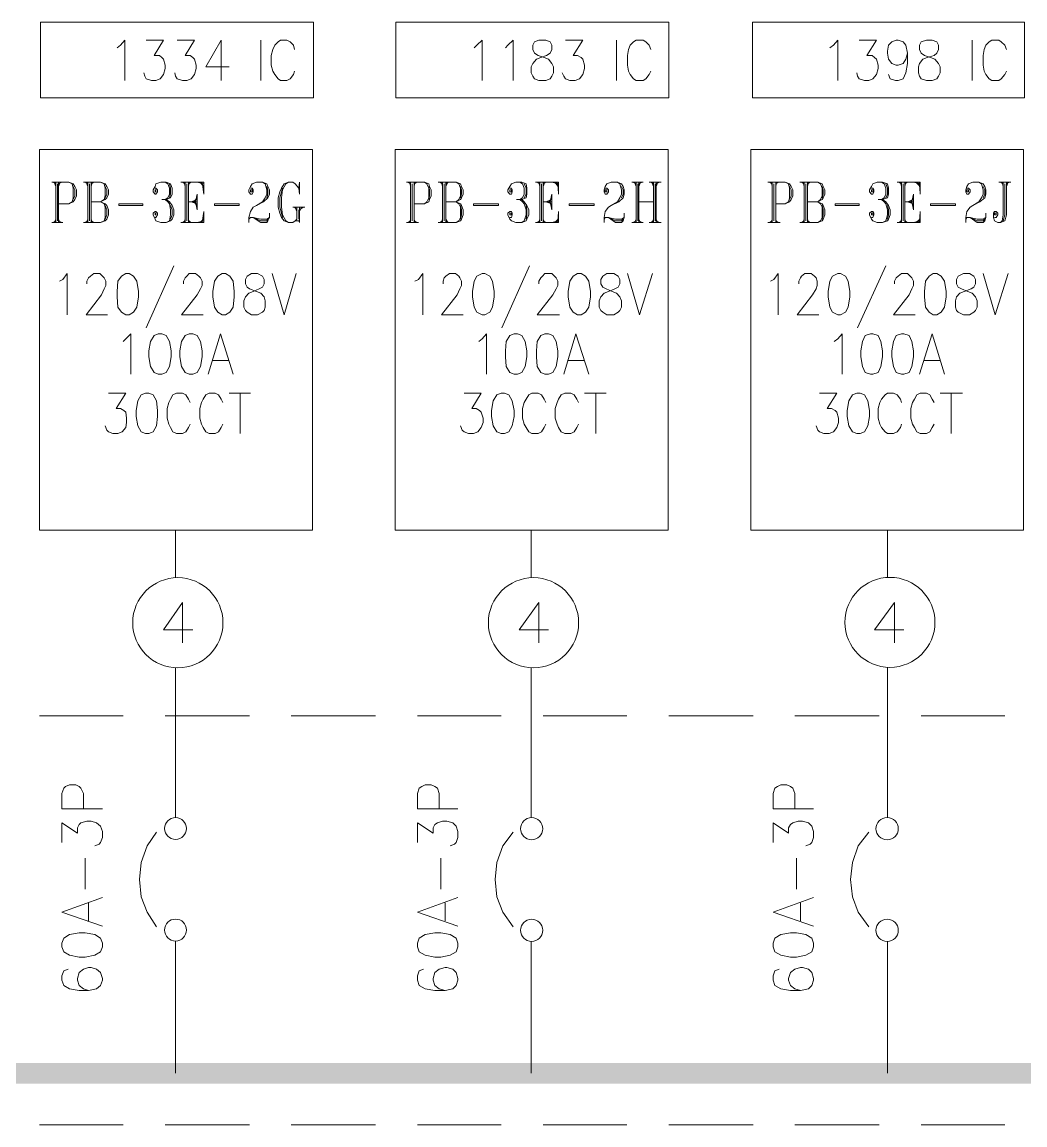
# Model space of a CAD drawing. Header units: inches. Extents: x 0.9 to 46, y 0.8 to 32.4.
# Drawn here: x 34.14 to 36.082, y 17.98 to 20.115 of the extents above; entities that cross this region are included whole.
import ezdxf

# ---------------------------------------------------------------- set-up
doc = ezdxf.new("R2010")
doc.units = ezdxf.units.IN
doc.header["$MEASUREMENT"] = 0
doc.layers.add('PDF_Geometry', color=7, linetype='Continuous')
doc.layers.add('PDF_Solid Fills', color=7, linetype='Continuous')

msp = doc.modelspace()

# ---------------------------------------------------------------- linework, layer by layer
at = {"layer": 'PDF_Geometry', "lineweight": 9}
for points in [[(34.1761, 20.1146), (34.7045, 20.1146), (34.7045, 19.968), (34.1761, 19.968)], [(34.8643, 20.1146), (35.3927, 20.1146), (35.3927, 19.968), (34.8643, 19.968)], [(35.5544, 20.1146), (36.0809, 20.1146), (36.0809, 19.968), (35.5544, 19.968)], [(35.1409, 20.0796), (35.1326, 20.0763), (35.1295, 20.0696), (35.1295, 20.0613), (35.1326, 20.0546), (35.1393, 20.0496), (35.1512, 20.0463), (35.1594, 20.043), (35.1661, 20.0346), (35.1693, 20.028), (35.1693, 20.0163), (35.1661, 20.0096), (35.1626, 20.0047), (35.1543, 20.0013), (35.1409, 20.0013), (35.1326, 20.0047), (35.1295, 20.0096), (35.1259, 20.0163), (35.1259, 20.028), (35.1295, 20.0346), (35.1362, 20.043), (35.1445, 20.0463), (35.1559, 20.0496), (35.1626, 20.0546), (35.1661, 20.0613), (35.1661, 20.0696), (35.1626, 20.0763), (35.1543, 20.0796)], [(35.891, 20.0796), (35.8812, 20.0763), (35.8776, 20.0696), (35.8776, 20.0613), (35.8812, 20.0546), (35.8875, 20.0496), (35.8993, 20.0463), (35.9076, 20.043), (35.9143, 20.0346), (35.9175, 20.028), (35.9175, 20.0163), (35.9143, 20.0096), (35.9111, 20.0047), (35.9025, 20.0013), (35.891, 20.0013), (35.8812, 20.0047), (35.8776, 20.0096), (35.8761, 20.0163), (35.8761, 20.028), (35.8776, 20.0346), (35.8843, 20.043), (35.8926, 20.0463), (35.906, 20.0496), (35.9111, 20.0546), (35.9143, 20.0613), (35.9143, 20.0696), (35.9111, 20.0763), (35.9025, 20.0796)], [(34.1745, 19.868), (34.1745, 19.1313), (34.7026, 19.1313), (34.7026, 19.868)], [(34.8627, 19.868), (34.8627, 19.1313), (35.3911, 19.1313), (35.3911, 19.868)], [(35.5509, 19.868), (35.5509, 19.1313), (36.0793, 19.1313), (36.0793, 19.868)], [(34.3979, 19.7863), (34.3995, 19.7863), (34.3995, 19.7897), (34.3979, 19.7897)], [(34.4792, 19.7513), (34.476, 19.7663), (34.4792, 19.7813)], [(34.5826, 19.7863), (34.5859, 19.7863), (34.5859, 19.7897), (34.5826, 19.7897)], [(35.0845, 19.7863), (35.0878, 19.7863), (35.0878, 19.7897), (35.0845, 19.7897)], [(35.1661, 19.7513), (35.1626, 19.7663), (35.1661, 19.7813)], [(35.2692, 19.7863), (35.2725, 19.7863), (35.2725, 19.7897), (35.2692, 19.7897)], [(35.7845, 19.7863), (35.7878, 19.7863), (35.7878, 19.7897), (35.7845, 19.7897)], [(35.8662, 19.7513), (35.8627, 19.7663), (35.8662, 19.7813)], [(35.9692, 19.7863), (35.9725, 19.7863), (35.9725, 19.7897), (35.9692, 19.7897)], [(34.3742, 19.7596), (34.3277, 19.7596), (34.3277, 19.763), (34.3742, 19.763)], [(34.5609, 19.7596), (34.5127, 19.7596), (34.5127, 19.763), (34.5609, 19.763)], [(35.0628, 19.7596), (35.0143, 19.7596), (35.0143, 19.763), (35.0628, 19.763)], [(35.2478, 19.7596), (35.1993, 19.7596), (35.1993, 19.763), (35.2478, 19.763)], [(35.7609, 19.7596), (35.7143, 19.7596), (35.7143, 19.763), (35.7609, 19.763)], [(35.9475, 19.7596), (35.8993, 19.7596), (35.8993, 19.763), (35.9475, 19.763)], [(34.3979, 19.7413), (34.3995, 19.7413), (34.3995, 19.7446), (34.3979, 19.7446)], [(35.0845, 19.7413), (35.0878, 19.7413), (35.0878, 19.7446), (35.0845, 19.7446)], [(35.7845, 19.7413), (35.7878, 19.7413), (35.7878, 19.7446), (35.7845, 19.7446)], [(36.0228, 19.7413), (36.0262, 19.7413), (36.0262, 19.7446), (36.0228, 19.7446)], [(34.3411, 19.628), (34.3328, 19.623), (34.3261, 19.613), (34.3245, 19.593), (34.3245, 19.583), (34.3261, 19.563), (34.3328, 19.553), (34.3411, 19.548), (34.3478, 19.548), (34.3561, 19.553), (34.3628, 19.563), (34.366, 19.583), (34.366, 19.593), (34.3628, 19.613), (34.3561, 19.623), (34.3478, 19.628)], [(34.5277, 19.628), (34.5194, 19.623), (34.5127, 19.613), (34.5095, 19.593), (34.5095, 19.583), (34.5127, 19.563), (34.5194, 19.553), (34.5277, 19.548), (34.5344, 19.548), (34.5427, 19.553), (34.5494, 19.563), (34.551, 19.583), (34.551, 19.593), (34.5494, 19.613), (34.5427, 19.623), (34.5344, 19.628)], [(34.5845, 19.628), (34.5759, 19.623), (34.5727, 19.6163), (34.5727, 19.608), (34.5759, 19.6013), (34.581, 19.598), (34.5944, 19.593), (34.6027, 19.5897), (34.6094, 19.583), (34.611, 19.5747), (34.611, 19.563), (34.6094, 19.5563), (34.6059, 19.553), (34.596, 19.548), (34.5845, 19.548), (34.5759, 19.553), (34.5727, 19.5563), (34.5695, 19.563), (34.5695, 19.5747), (34.5727, 19.583), (34.5794, 19.5897), (34.5877, 19.593), (34.5995, 19.598), (34.6059, 19.6013), (34.6094, 19.608), (34.6094, 19.6163), (34.6059, 19.623), (34.596, 19.628)], [(35.0312, 19.628), (35.021, 19.623), (35.0159, 19.613), (35.0127, 19.593), (35.0127, 19.583), (35.0159, 19.563), (35.021, 19.553), (35.0312, 19.548), (35.036, 19.548), (35.0462, 19.553), (35.051, 19.563), (35.0545, 19.583), (35.0545, 19.593), (35.051, 19.613), (35.0462, 19.623), (35.036, 19.628)], [(35.2159, 19.628), (35.2076, 19.623), (35.2009, 19.613), (35.1977, 19.593), (35.1977, 19.583), (35.2009, 19.563), (35.2076, 19.553), (35.2159, 19.548), (35.2226, 19.548), (35.2309, 19.553), (35.2376, 19.563), (35.2411, 19.583), (35.2411, 19.593), (35.2376, 19.613), (35.2309, 19.623), (35.2226, 19.628)], [(35.2727, 19.628), (35.2644, 19.623), (35.2609, 19.6163), (35.2609, 19.608), (35.2644, 19.6013), (35.2711, 19.598), (35.2826, 19.593), (35.2909, 19.5897), (35.2976, 19.583), (35.3011, 19.5747), (35.3011, 19.563), (35.2976, 19.5563), (35.2944, 19.553), (35.2861, 19.548), (35.2727, 19.548), (35.2644, 19.553), (35.2609, 19.5563), (35.2577, 19.563), (35.2577, 19.5747), (35.2609, 19.583), (35.2676, 19.5897), (35.2759, 19.593), (35.2877, 19.598), (35.2944, 19.6013), (35.2976, 19.608), (35.2976, 19.6163), (35.2944, 19.623), (35.2861, 19.628)], [(35.7194, 19.628), (35.7095, 19.623), (35.7044, 19.613), (35.7009, 19.593), (35.7009, 19.583), (35.7044, 19.563), (35.7095, 19.553), (35.7194, 19.548), (35.7245, 19.548), (35.7344, 19.553), (35.7395, 19.563), (35.7427, 19.583), (35.7427, 19.593), (35.7395, 19.613), (35.7344, 19.623), (35.7245, 19.628)], [(35.9044, 19.628), (35.8962, 19.623), (35.8894, 19.613), (35.8875, 19.593), (35.8875, 19.583), (35.8894, 19.563), (35.8962, 19.553), (35.9044, 19.548), (35.9111, 19.548), (35.9194, 19.553), (35.9261, 19.563), (35.9293, 19.583), (35.9293, 19.593), (35.9261, 19.613), (35.9194, 19.623), (35.9111, 19.628)], [(35.9628, 19.628), (35.9526, 19.623), (35.9494, 19.6163), (35.9494, 19.608), (35.9526, 19.6013), (35.9593, 19.598), (35.9711, 19.593), (35.9794, 19.5897), (35.9861, 19.583), (35.9893, 19.5747), (35.9893, 19.563), (35.9861, 19.5563), (35.9826, 19.553), (35.9743, 19.548), (35.9628, 19.548), (35.9526, 19.553), (35.9494, 19.5563), (35.9475, 19.563), (35.9475, 19.5747), (35.9494, 19.583), (35.9561, 19.5897), (35.9644, 19.593), (35.9778, 19.598), (35.9826, 19.6013), (35.9861, 19.608), (35.9861, 19.6163), (35.9826, 19.623), (35.9743, 19.628)], [(34.4042, 19.5113), (34.3959, 19.508), (34.3892, 19.4963), (34.3861, 19.478), (34.3861, 19.4663), (34.3892, 19.448), (34.3959, 19.4363), (34.4042, 19.433), (34.4109, 19.433), (34.4192, 19.4363), (34.4259, 19.448), (34.4294, 19.4663), (34.4294, 19.478), (34.4259, 19.4963), (34.4192, 19.508), (34.4109, 19.5113)], [(34.4642, 19.5113), (34.4559, 19.508), (34.4492, 19.4963), (34.446, 19.478), (34.446, 19.4663), (34.4492, 19.448), (34.4559, 19.4363), (34.4642, 19.433), (34.4709, 19.433), (34.4792, 19.4363), (34.4859, 19.448), (34.4894, 19.4663), (34.4894, 19.478), (34.4859, 19.4963), (34.4792, 19.508), (34.4709, 19.5113)], [(35.0928, 19.5113), (35.0845, 19.508), (35.0778, 19.4963), (35.0762, 19.478), (35.0762, 19.4663), (35.0778, 19.448), (35.0845, 19.4363), (35.0928, 19.433), (35.0995, 19.433), (35.1078, 19.4363), (35.1145, 19.448), (35.1177, 19.4663), (35.1177, 19.478), (35.1145, 19.4963), (35.1078, 19.508), (35.0995, 19.5113)], [(35.1527, 19.5113), (35.1445, 19.508), (35.1378, 19.4963), (35.1362, 19.478), (35.1362, 19.4663), (35.1378, 19.448), (35.1445, 19.4363), (35.1527, 19.433), (35.1594, 19.433), (35.1677, 19.4363), (35.1744, 19.448), (35.1776, 19.4663), (35.1776, 19.478), (35.1744, 19.4963), (35.1677, 19.508), (35.1594, 19.5113)], [(35.7826, 19.5113), (35.7727, 19.508), (35.7676, 19.4963), (35.7644, 19.478), (35.7644, 19.4663), (35.7676, 19.448), (35.7727, 19.4363), (35.7826, 19.433), (35.7877, 19.433), (35.7976, 19.4363), (35.8027, 19.448), (35.8059, 19.4663), (35.8059, 19.478), (35.8027, 19.4963), (35.7976, 19.508), (35.7877, 19.5113)], [(35.8426, 19.5113), (35.8327, 19.508), (35.8276, 19.4963), (35.8244, 19.478), (35.8244, 19.4663), (35.8276, 19.448), (35.8327, 19.4363), (35.8426, 19.433), (35.8477, 19.433), (35.8575, 19.4363), (35.8627, 19.448), (35.8662, 19.4663), (35.8662, 19.478), (35.8627, 19.4963), (35.8575, 19.508), (35.8477, 19.5113)], [(34.3794, 19.3963), (34.3711, 19.393), (34.3644, 19.3813), (34.3612, 19.363), (34.3612, 19.3513), (34.3644, 19.333), (34.3711, 19.3213), (34.3794, 19.318), (34.3861, 19.318), (34.3943, 19.3213), (34.401, 19.333), (34.4026, 19.3513), (34.4026, 19.363), (34.401, 19.3813), (34.3943, 19.393), (34.3861, 19.3963)], [(35.0676, 19.3963), (35.0593, 19.393), (35.0526, 19.3813), (35.0494, 19.363), (35.0494, 19.3513), (35.0526, 19.333), (35.0593, 19.3213), (35.0676, 19.318), (35.0743, 19.318), (35.0826, 19.3213), (35.0893, 19.333), (35.0928, 19.3513), (35.0928, 19.363), (35.0893, 19.3813), (35.0826, 19.393), (35.0743, 19.3963)], [(35.7561, 19.3963), (35.7478, 19.393), (35.7411, 19.3813), (35.7376, 19.363), (35.7376, 19.3513), (35.7411, 19.333), (35.7478, 19.3213), (35.7561, 19.318), (35.7628, 19.318), (35.7711, 19.3213), (35.7778, 19.333), (35.781, 19.3513), (35.781, 19.363), (35.7778, 19.3813), (35.7711, 19.393), (35.7628, 19.3963)], [(34.2176, 18.3247), (34.2211, 18.3147), (34.2326, 18.308), (34.2511, 18.3047), (34.2626, 18.3047), (34.2811, 18.308), (34.2926, 18.3147), (34.2961, 18.3247), (34.2961, 18.3313), (34.2926, 18.3413), (34.2811, 18.348), (34.2626, 18.3513), (34.2511, 18.3513), (34.2326, 18.348), (34.2211, 18.3413), (34.2176, 18.3313)], [(34.9061, 18.3247), (34.9093, 18.3147), (34.9211, 18.308), (34.9393, 18.3047), (34.9511, 18.3047), (34.9693, 18.308), (34.9811, 18.3147), (34.9843, 18.3247), (34.9843, 18.3313), (34.9811, 18.3413), (34.9693, 18.348), (34.9511, 18.3513), (34.9393, 18.3513), (34.9211, 18.348), (34.9093, 18.3413), (34.9061, 18.3313)], [(35.5943, 18.3247), (35.5978, 18.3147), (35.6093, 18.308), (35.6278, 18.3047), (35.6393, 18.3047), (35.6578, 18.308), (35.6693, 18.3147), (35.6728, 18.3247), (35.6728, 18.3313), (35.6693, 18.3413), (35.6578, 18.348), (35.6393, 18.3513), (35.6278, 18.3513), (35.6093, 18.348), (35.5978, 18.3413), (35.5943, 18.3313)]]:
    msp.add_lwpolyline(points, close=True, dxfattribs=at)
for points in [[(34.3245, 20.0646), (34.3312, 20.0696), (34.3395, 20.0796), (34.3395, 20.0013)], [(34.3809, 20.0796), (34.4144, 20.0796), (34.3959, 20.0496), (34.4062, 20.0496), (34.4109, 20.0463), (34.4144, 20.043), (34.4176, 20.0313), (34.4176, 20.0246), (34.4144, 20.013), (34.4078, 20.0047), (34.3995, 20.0013), (34.3912, 20.0013), (34.3809, 20.0047), (34.3778, 20.0096), (34.3762, 20.0163)], [(34.4409, 20.0796), (34.4744, 20.0796), (34.4559, 20.0496), (34.4661, 20.0496), (34.4709, 20.0463), (34.4744, 20.043), (34.4776, 20.0313), (34.4776, 20.0246), (34.4744, 20.013), (34.4677, 20.0047), (34.4594, 20.0013), (34.4511, 20.0013), (34.4409, 20.0047), (34.4377, 20.0096), (34.4361, 20.0163)], [(34.5261, 20.0013), (34.5261, 20.0796), (34.4961, 20.028), (34.5411, 20.028)], [(34.6027, 20.0796), (34.6027, 20.0013)], [(34.6678, 20.0613), (34.6662, 20.0696), (34.6595, 20.0763), (34.6528, 20.0796), (34.641, 20.0796), (34.6362, 20.0763), (34.6295, 20.0696), (34.626, 20.0613), (34.6228, 20.0496), (34.6228, 20.0313), (34.626, 20.0196), (34.6295, 20.013), (34.6362, 20.0047), (34.641, 20.0013), (34.6528, 20.0013), (34.6595, 20.0047), (34.6662, 20.013), (34.6678, 20.0196)], [(35.0159, 20.0646), (35.021, 20.0696), (35.0312, 20.0796), (35.0312, 20.0013)], [(35.0762, 20.0646), (35.081, 20.0696), (35.0912, 20.0796), (35.0912, 20.0013)], [(35.1926, 20.0796), (35.2261, 20.0796), (35.2076, 20.0496), (35.2159, 20.0496), (35.2226, 20.0463), (35.2261, 20.043), (35.2293, 20.0313), (35.2293, 20.0246), (35.2261, 20.013), (35.2194, 20.0047), (35.2111, 20.0013), (35.2009, 20.0013), (35.1926, 20.0047), (35.1894, 20.0096), (35.1859, 20.0163)], [(35.2909, 20.0796), (35.2909, 20.0013)], [(35.3576, 20.0613), (35.3544, 20.0696), (35.3477, 20.0763), (35.3426, 20.0796), (35.3295, 20.0796), (35.3244, 20.0763), (35.3177, 20.0696), (35.3145, 20.0613), (35.3126, 20.0496), (35.3126, 20.0313), (35.3145, 20.0196), (35.3177, 20.013), (35.3244, 20.0047), (35.3295, 20.0013), (35.3426, 20.0013), (35.3477, 20.0047), (35.3544, 20.013), (35.3576, 20.0196)], [(35.7044, 20.0646), (35.7111, 20.0696), (35.7194, 20.0796), (35.7194, 20.0013)], [(35.7609, 20.0796), (35.7944, 20.0796), (35.7759, 20.0496), (35.7861, 20.0496), (35.7909, 20.0463), (35.7944, 20.043), (35.7976, 20.0313), (35.7976, 20.0246), (35.7944, 20.013), (35.7877, 20.0047), (35.7794, 20.0013), (35.7711, 20.0013), (35.7609, 20.0047), (35.7577, 20.0096), (35.7561, 20.0163)], [(35.8544, 20.0546), (35.8512, 20.043), (35.8461, 20.0346), (35.8362, 20.0313), (35.8327, 20.0313), (35.8244, 20.0346), (35.8177, 20.043), (35.8161, 20.0546), (35.8161, 20.058), (35.8177, 20.0696), (35.8244, 20.0763), (35.8327, 20.0796), (35.8362, 20.0796), (35.8461, 20.0763), (35.8512, 20.0696), (35.8544, 20.0546), (35.8544, 20.0346), (35.8512, 20.0163), (35.8461, 20.0047), (35.8362, 20.0013), (35.8311, 20.0013), (35.8209, 20.0047), (35.8177, 20.013)], [(35.9794, 20.0796), (35.9794, 20.0013)], [(36.0461, 20.0613), (36.0426, 20.0696), (36.0359, 20.0763), (36.0311, 20.0796), (36.0177, 20.0796), (36.0126, 20.0763), (36.0059, 20.0696), (36.0027, 20.0613), (36.0011, 20.0496), (36.0011, 20.0313), (36.0027, 20.0196), (36.0059, 20.013), (36.0126, 20.0047), (36.0177, 20.0013), (36.0311, 20.0013), (36.0359, 20.0047), (36.0426, 20.013), (36.0461, 20.0196)], [(34.1978, 19.8046), (34.231, 19.8046), (34.2393, 19.8013), (34.2428, 19.7963), (34.246, 19.7896), (34.246, 19.778), (34.2428, 19.7713), (34.2393, 19.7663), (34.231, 19.763), (34.2109, 19.763)], [(34.201, 19.8046), (34.2061, 19.8013)], [(34.2026, 19.8046), (34.2061, 19.7963)], [(34.2061, 19.8046), (34.2061, 19.7263)], [(34.2093, 19.8013), (34.2093, 19.7296)], [(34.2109, 19.8046), (34.2109, 19.7263)], [(34.2144, 19.8046), (34.2109, 19.7963)], [(34.2176, 19.8046), (34.2109, 19.8013)], [(34.231, 19.8046), (34.2377, 19.8013), (34.2393, 19.793), (34.2393, 19.7746), (34.2377, 19.7663), (34.231, 19.763)], [(34.2393, 19.7963), (34.2428, 19.7896), (34.2428, 19.778), (34.2393, 19.7713)], [(34.2594, 19.8046), (34.2926, 19.8046), (34.3012, 19.8013), (34.3044, 19.7963), (34.3076, 19.7896), (34.3076, 19.7813), (34.3044, 19.7746), (34.3012, 19.7713), (34.2926, 19.7663), (34.3012, 19.763), (34.3044, 19.7596), (34.3076, 19.7513), (34.3076, 19.7413), (34.3044, 19.733), (34.3012, 19.7296), (34.2926, 19.7263), (34.2594, 19.7263)], [(34.2626, 19.8046), (34.2677, 19.8013)], [(34.2645, 19.8046), (34.2677, 19.7963)], [(34.2677, 19.8046), (34.2677, 19.7263)], [(34.2712, 19.8013), (34.2712, 19.7296)], [(34.2744, 19.8046), (34.2744, 19.7263)], [(34.2926, 19.8046), (34.2993, 19.8013), (34.3012, 19.793), (34.3012, 19.778), (34.2993, 19.7713), (34.2926, 19.7663), (34.2744, 19.7663)], [(34.276, 19.8046), (34.2744, 19.7963)], [(34.2795, 19.8046), (34.2744, 19.8013)], [(34.3012, 19.7963), (34.3044, 19.7896), (34.3044, 19.7813), (34.3012, 19.7746)], [(34.3979, 19.793), (34.3995, 19.793), (34.4026, 19.7896), (34.4026, 19.7863), (34.3995, 19.7813), (34.3979, 19.7813), (34.3943, 19.7863), (34.3943, 19.7896), (34.3979, 19.7963), (34.3995, 19.8013), (34.4093, 19.8046), (34.4192, 19.8046), (34.4278, 19.8013), (34.431, 19.793), (34.431, 19.7813), (34.4278, 19.7746), (34.4192, 19.7713)], [(34.4176, 19.8046), (34.4227, 19.8013), (34.4259, 19.793), (34.4259, 19.7813), (34.4227, 19.7746), (34.4176, 19.7713), (34.4227, 19.7663), (34.4259, 19.763), (34.4278, 19.7513), (34.4278, 19.7413), (34.4259, 19.7296), (34.4192, 19.7263)], [(34.4259, 19.8013), (34.4278, 19.793), (34.4278, 19.7813), (34.4259, 19.7746)], [(34.4476, 19.8046), (34.4926, 19.8046), (34.4926, 19.7813), (34.4894, 19.8046)], [(34.4511, 19.8046), (34.4559, 19.8013)], [(34.4543, 19.8046), (34.4559, 19.7963)], [(34.4559, 19.8046), (34.4559, 19.7263)], [(34.4594, 19.8013), (34.4594, 19.7296)], [(34.4626, 19.8046), (34.4626, 19.7263)], [(34.4642, 19.8046), (34.4626, 19.7963)], [(34.4677, 19.8046), (34.4626, 19.8013)], [(34.4792, 19.8046), (34.4926, 19.8013)], [(34.4843, 19.8046), (34.4926, 19.7963)], [(34.4878, 19.8046), (34.4926, 19.793)], [(34.5826, 19.793), (34.5861, 19.793), (34.5877, 19.7896), (34.5877, 19.7863), (34.5861, 19.7813), (34.5826, 19.7813), (34.5794, 19.7863), (34.5794, 19.7896), (34.5826, 19.7963), (34.5861, 19.8013), (34.5944, 19.8046), (34.6059, 19.8046), (34.6145, 19.8013), (34.6161, 19.7963), (34.6193, 19.7896), (34.6193, 19.7813), (34.6161, 19.7746), (34.6078, 19.7663), (34.5944, 19.7596), (34.5877, 19.7563), (34.5826, 19.748), (34.5794, 19.7363), (34.5794, 19.7263)], [(34.6059, 19.8046), (34.611, 19.8013), (34.6145, 19.7896), (34.6145, 19.7813), (34.611, 19.7746), (34.6059, 19.7663), (34.5944, 19.7596)], [(34.6145, 19.7963), (34.6161, 19.7896), (34.6161, 19.7813), (34.6145, 19.7746)], [(34.6761, 19.793), (34.6777, 19.8046), (34.6777, 19.7813), (34.6761, 19.793), (34.6694, 19.8013), (34.6643, 19.8046), (34.656, 19.8046), (34.6477, 19.8013), (34.6426, 19.793), (34.6394, 19.7863), (34.6362, 19.7746), (34.6362, 19.7563), (34.6394, 19.7446), (34.6426, 19.7363), (34.6477, 19.7296), (34.656, 19.7263), (34.6643, 19.7263), (34.6694, 19.7296), (34.6761, 19.7296), (34.6777, 19.7263), (34.6777, 19.7563)], [(34.6445, 19.793), (34.6426, 19.7863), (34.6394, 19.7746), (34.6394, 19.7563), (34.6426, 19.7446), (34.6445, 19.7363)], [(34.656, 19.8046), (34.6509, 19.8013), (34.6445, 19.7896), (34.6426, 19.7746), (34.6426, 19.7563), (34.6445, 19.7413), (34.6509, 19.7296), (34.656, 19.7263)], [(34.8844, 19.8046), (34.9195, 19.8046), (34.9278, 19.8013), (34.9294, 19.7963), (34.9326, 19.7896), (34.9326, 19.778), (34.9294, 19.7713), (34.9278, 19.7663), (34.9195, 19.763), (34.8994, 19.763)], [(34.8876, 19.8046), (34.8927, 19.8013)], [(34.8911, 19.8046), (34.8927, 19.7963)], [(34.8927, 19.8046), (34.8927, 19.7263)], [(34.8959, 19.8013), (34.8959, 19.7296)], [(34.8994, 19.8046), (34.8994, 19.7263)], [(34.901, 19.8046), (34.8994, 19.7963)], [(34.9045, 19.8046), (34.8994, 19.8013)], [(34.9195, 19.8046), (34.9243, 19.8013), (34.9278, 19.793), (34.9278, 19.7746), (34.9243, 19.7663), (34.9195, 19.763)], [(34.9278, 19.7963), (34.9294, 19.7896), (34.9294, 19.778), (34.9278, 19.7713)], [(34.946, 19.8046), (34.9811, 19.8046), (34.9894, 19.8013), (34.991, 19.7963), (34.9945, 19.7896), (34.9945, 19.7813), (34.991, 19.7746), (34.9894, 19.7713), (34.9811, 19.7663), (34.9894, 19.763), (34.991, 19.7596), (34.9945, 19.7513), (34.9945, 19.7413), (34.991, 19.733), (34.9894, 19.7296), (34.9811, 19.7263), (34.946, 19.7263)], [(34.9495, 19.8046), (34.9543, 19.8013)], [(34.9527, 19.8046), (34.9543, 19.7963)], [(34.9543, 19.8046), (34.9543, 19.7263)], [(34.9578, 19.8013), (34.9578, 19.7296)], [(34.961, 19.8046), (34.961, 19.7263)], [(34.9811, 19.8046), (34.9859, 19.8013), (34.9894, 19.793), (34.9894, 19.778), (34.9859, 19.7713), (34.9811, 19.7663), (34.961, 19.7663)], [(34.9645, 19.8046), (34.961, 19.7963)], [(34.9661, 19.8046), (34.961, 19.8013)], [(34.9894, 19.7963), (34.991, 19.7896), (34.991, 19.7813), (34.9894, 19.7746)], [(35.0845, 19.793), (35.0877, 19.793), (35.0893, 19.7896), (35.0893, 19.7863), (35.0877, 19.7813), (35.0845, 19.7813), (35.081, 19.7863), (35.081, 19.7896), (35.0845, 19.7963), (35.0877, 19.8013), (35.096, 19.8046), (35.1078, 19.8046), (35.1161, 19.8013), (35.1177, 19.793), (35.1177, 19.7813), (35.1161, 19.7746), (35.1078, 19.7713)], [(35.1043, 19.8046), (35.1094, 19.8013), (35.1125, 19.793), (35.1125, 19.7813), (35.1094, 19.7746), (35.1043, 19.7713), (35.1094, 19.7663), (35.1125, 19.763), (35.1161, 19.7513), (35.1161, 19.7413), (35.1125, 19.7296), (35.1078, 19.7263)], [(35.1125, 19.8013), (35.1161, 19.793), (35.1161, 19.7813), (35.1125, 19.7746)], [(35.1342, 19.8046), (35.1792, 19.8046), (35.1792, 19.7813), (35.1776, 19.8046)], [(35.1378, 19.8046), (35.1425, 19.8013)], [(35.1409, 19.8046), (35.1425, 19.7963)], [(35.1425, 19.8046), (35.1425, 19.7263)], [(35.146, 19.8013), (35.146, 19.7296)], [(35.1492, 19.8046), (35.1492, 19.7263)], [(35.1527, 19.8046), (35.1492, 19.7963)], [(35.1543, 19.8046), (35.1492, 19.8013)], [(35.1661, 19.8046), (35.1792, 19.8013)], [(35.1709, 19.8046), (35.1792, 19.7963)], [(35.1744, 19.8046), (35.1792, 19.793)], [(35.2692, 19.793), (35.2727, 19.793), (35.2759, 19.7896), (35.2759, 19.7863), (35.2727, 19.7813), (35.2692, 19.7813), (35.2676, 19.7863), (35.2676, 19.7896), (35.2692, 19.7963), (35.2727, 19.8013), (35.281, 19.8046), (35.2928, 19.8046), (35.3011, 19.8013), (35.3043, 19.7963), (35.3059, 19.7896), (35.3059, 19.7813), (35.3043, 19.7746), (35.296, 19.7663), (35.281, 19.7596), (35.2759, 19.7563), (35.2692, 19.748), (35.2676, 19.7363), (35.2676, 19.7263)], [(35.2928, 19.8046), (35.2976, 19.8013), (35.3011, 19.7896), (35.3011, 19.7813), (35.2976, 19.7746), (35.2928, 19.7663), (35.281, 19.7596)], [(35.3011, 19.7963), (35.3043, 19.7896), (35.3043, 19.7813), (35.3011, 19.7746)], [(35.3209, 19.8046), (35.3426, 19.8046)], [(35.3228, 19.8046), (35.3295, 19.8013)], [(35.326, 19.8046), (35.3295, 19.7963)], [(35.3295, 19.8046), (35.3295, 19.7263)], [(35.3327, 19.8013), (35.3327, 19.7296)], [(35.3343, 19.8046), (35.3343, 19.7263)], [(35.3378, 19.8046), (35.3343, 19.7963)], [(35.341, 19.8046), (35.3343, 19.8013)], [(35.3544, 19.8046), (35.3777, 19.8046)], [(35.3576, 19.8046), (35.3627, 19.8013)], [(35.3595, 19.8046), (35.3627, 19.7963)], [(35.3627, 19.8046), (35.3627, 19.7263)], [(35.3659, 19.8013), (35.3659, 19.7296)], [(35.3678, 19.8046), (35.3678, 19.7263)], [(35.371, 19.8046), (35.3678, 19.7963)], [(35.3745, 19.8046), (35.3678, 19.8013)], [(35.5844, 19.8046), (35.6176, 19.8046), (35.6259, 19.8013), (35.6294, 19.7963), (35.6326, 19.7896), (35.6326, 19.778), (35.6294, 19.7713), (35.6259, 19.7663), (35.6176, 19.763), (35.5994, 19.763)], [(35.5876, 19.8046), (35.5927, 19.8013)], [(35.5911, 19.8046), (35.5927, 19.7963)], [(35.5927, 19.8046), (35.5927, 19.7263)], [(35.5959, 19.8013), (35.5959, 19.7296)], [(35.5994, 19.8046), (35.5994, 19.7263)], [(35.601, 19.8046), (35.5994, 19.7963)], [(35.6042, 19.8046), (35.5994, 19.8013)], [(35.6176, 19.8046), (35.6243, 19.8013), (35.6259, 19.793), (35.6259, 19.7746), (35.6243, 19.7663), (35.6176, 19.763)], [(35.6259, 19.7963), (35.6294, 19.7896), (35.6294, 19.778), (35.6259, 19.7713)], [(35.646, 19.8046), (35.6811, 19.8046), (35.6894, 19.8013), (35.691, 19.7963), (35.6942, 19.7896), (35.6942, 19.7813), (35.691, 19.7746), (35.6894, 19.7713), (35.6811, 19.7663), (35.6894, 19.763), (35.691, 19.7596), (35.6942, 19.7513), (35.6942, 19.7413), (35.691, 19.733), (35.6894, 19.7296), (35.6811, 19.7263), (35.646, 19.7263)], [(35.6492, 19.8046), (35.6543, 19.8013)], [(35.6527, 19.8046), (35.6543, 19.7963)], [(35.6543, 19.8046), (35.6543, 19.7263)], [(35.6578, 19.8013), (35.6578, 19.7296)], [(35.661, 19.8046), (35.661, 19.7263)], [(35.6811, 19.8046), (35.6859, 19.8013), (35.6894, 19.793), (35.6894, 19.778), (35.6859, 19.7713), (35.6811, 19.7663), (35.661, 19.7663)], [(35.6626, 19.8046), (35.661, 19.7963)], [(35.6661, 19.8046), (35.661, 19.8013)], [(35.6894, 19.7963), (35.691, 19.7896), (35.691, 19.7813), (35.6894, 19.7746)], [(35.7845, 19.793), (35.7877, 19.793), (35.7893, 19.7896), (35.7893, 19.7863), (35.7877, 19.7813), (35.7845, 19.7813), (35.781, 19.7863), (35.781, 19.7896), (35.7845, 19.7963), (35.7877, 19.8013), (35.796, 19.8046), (35.8059, 19.8046), (35.8161, 19.8013), (35.8177, 19.793), (35.8177, 19.7813), (35.8161, 19.7746), (35.8059, 19.7713)], [(35.8043, 19.8046), (35.8094, 19.8013), (35.8126, 19.793), (35.8126, 19.7813), (35.8094, 19.7746), (35.8043, 19.7713), (35.8094, 19.7663), (35.8126, 19.763), (35.8161, 19.7513), (35.8161, 19.7413), (35.8126, 19.7296), (35.8059, 19.7263)], [(35.8126, 19.8013), (35.8161, 19.793), (35.8161, 19.7813), (35.8126, 19.7746)], [(35.8343, 19.8046), (35.8792, 19.8046), (35.8792, 19.7813), (35.8776, 19.8046)], [(35.8378, 19.8046), (35.8426, 19.8013)], [(35.841, 19.8046), (35.8426, 19.7963)], [(35.8426, 19.8046), (35.8426, 19.7263)], [(35.8461, 19.8013), (35.8461, 19.7296)], [(35.8492, 19.8046), (35.8492, 19.7263)], [(35.8512, 19.8046), (35.8492, 19.7963)], [(35.8544, 19.8046), (35.8492, 19.8013)], [(35.8662, 19.8046), (35.8792, 19.8013)], [(35.8709, 19.8046), (35.8792, 19.7963)], [(35.8745, 19.8046), (35.8792, 19.793)], [(35.9692, 19.793), (35.9727, 19.793), (35.9759, 19.7896), (35.9759, 19.7863), (35.9727, 19.7813), (35.9692, 19.7813), (35.9676, 19.7863), (35.9676, 19.7896), (35.9692, 19.7963), (35.9727, 19.8013), (35.981, 19.8046), (35.9928, 19.8046), (36.0011, 19.8013), (36.0043, 19.7963), (36.0059, 19.7896), (36.0059, 19.7813), (36.0043, 19.7746), (35.9944, 19.7663), (35.981, 19.7596), (35.9759, 19.7563), (35.9692, 19.748), (35.9676, 19.7363), (35.9676, 19.7263)], [(35.9928, 19.8046), (35.9976, 19.8013), (36.0011, 19.7896), (36.0011, 19.7813), (35.9976, 19.7746), (35.9928, 19.7663), (35.981, 19.7596)], [(36.0011, 19.7963), (36.0043, 19.7896), (36.0043, 19.7813), (36.0011, 19.7746)], [(36.0461, 19.8046), (36.0461, 19.7413), (36.0426, 19.7296), (36.0343, 19.7263), (36.0292, 19.7263), (36.0228, 19.7296), (36.0209, 19.7363), (36.0209, 19.7446), (36.0228, 19.748), (36.026, 19.748), (36.0292, 19.7446), (36.0292, 19.7413), (36.026, 19.7363), (36.0228, 19.7363)], [(36.0311, 19.8046), (36.0544, 19.8046)], [(36.0394, 19.8046), (36.0394, 19.7413), (36.0378, 19.7296), (36.0343, 19.7263)], [(36.0343, 19.8046), (36.0394, 19.8013)], [(36.0378, 19.8046), (36.0394, 19.7963)], [(36.0426, 19.8013), (36.0426, 19.7413), (36.0394, 19.7296)], [(36.0493, 19.8046), (36.0461, 19.7963)], [(36.0509, 19.8046), (36.0461, 19.8013)], [(34.4109, 19.7713), (34.4192, 19.7713), (34.4259, 19.7663), (34.431, 19.7596), (34.4342, 19.7513), (34.4342, 19.7413), (34.431, 19.733), (34.4278, 19.7296), (34.4192, 19.7263), (34.4093, 19.7263), (34.3995, 19.7296), (34.3979, 19.733), (34.3943, 19.7413), (34.3943, 19.7446), (34.3979, 19.748), (34.3995, 19.748), (34.4026, 19.7446), (34.4026, 19.7413), (34.3995, 19.7363), (34.3979, 19.7363)], [(34.4792, 19.7713), (34.4677, 19.7663), (34.4792, 19.763)], [(34.4792, 19.7746), (34.4728, 19.7663), (34.4792, 19.7596)], [(35.0976, 19.7713), (35.1078, 19.7713), (35.1125, 19.7663), (35.1177, 19.7596), (35.1212, 19.7513), (35.1212, 19.7413), (35.1177, 19.733), (35.1161, 19.7296), (35.1078, 19.7263), (35.096, 19.7263), (35.0877, 19.7296), (35.0845, 19.733), (35.081, 19.7413), (35.081, 19.7446), (35.0845, 19.748), (35.0877, 19.748), (35.0893, 19.7446), (35.0893, 19.7413), (35.0877, 19.7363), (35.0845, 19.7363)], [(35.1661, 19.7713), (35.1543, 19.7663), (35.1661, 19.763)], [(35.1661, 19.7746), (35.161, 19.7663), (35.1661, 19.7596)], [(35.7976, 19.7713), (35.8059, 19.7713), (35.8126, 19.7663), (35.8177, 19.7596), (35.8209, 19.7513), (35.8209, 19.7413), (35.8177, 19.733), (35.8161, 19.7296), (35.8059, 19.7263), (35.796, 19.7263), (35.7877, 19.7296), (35.7845, 19.733), (35.781, 19.7413), (35.781, 19.7446), (35.7845, 19.748), (35.7877, 19.748), (35.7893, 19.7446), (35.7893, 19.7413), (35.7877, 19.7363), (35.7845, 19.7363)], [(35.8662, 19.7713), (35.8544, 19.7663), (35.8662, 19.763)], [(35.8662, 19.7746), (35.8611, 19.7663), (35.8662, 19.7596)], [(34.2926, 19.7663), (34.2993, 19.763), (34.3012, 19.7563), (34.3012, 19.7363), (34.2993, 19.7296), (34.2926, 19.7263)], [(34.3012, 19.7596), (34.3044, 19.7513), (34.3044, 19.7413), (34.3012, 19.733)], [(34.4278, 19.7596), (34.431, 19.7513), (34.431, 19.7413), (34.4278, 19.733)], [(34.4626, 19.7663), (34.4792, 19.7663)], [(34.6643, 19.7563), (34.6876, 19.7563)], [(34.6678, 19.7563), (34.6726, 19.7513)], [(34.6726, 19.7563), (34.6726, 19.733), (34.6694, 19.7296)], [(34.6694, 19.7563), (34.6726, 19.748)], [(34.6761, 19.7513), (34.6761, 19.733)], [(34.6812, 19.7563), (34.6777, 19.748)], [(34.6844, 19.7563), (34.6777, 19.7513)], [(34.9811, 19.7663), (34.9859, 19.763), (34.9894, 19.7563), (34.9894, 19.7363), (34.9859, 19.7296), (34.9811, 19.7263)], [(34.9894, 19.7596), (34.991, 19.7513), (34.991, 19.7413), (34.9894, 19.733)], [(35.1161, 19.7596), (35.1177, 19.7513), (35.1177, 19.7413), (35.1161, 19.733)], [(35.1492, 19.7663), (35.1661, 19.7663)], [(35.3343, 19.7663), (35.3627, 19.7663)], [(35.6811, 19.7663), (35.6859, 19.763), (35.6894, 19.7563), (35.6894, 19.7363), (35.6859, 19.7296), (35.6811, 19.7263)], [(35.6894, 19.7596), (35.691, 19.7513), (35.691, 19.7413), (35.6894, 19.733)], [(35.8161, 19.7596), (35.8177, 19.7513), (35.8177, 19.7413), (35.8161, 19.733)], [(35.8492, 19.7663), (35.8662, 19.7663)], [(34.2061, 19.7296), (34.201, 19.7263)], [(34.2061, 19.733), (34.2026, 19.7263)], [(34.2109, 19.733), (34.2144, 19.7263)], [(34.2109, 19.7296), (34.2176, 19.7263)], [(34.2677, 19.7296), (34.2626, 19.7263)], [(34.2677, 19.733), (34.2645, 19.7263)], [(34.2744, 19.733), (34.276, 19.7263)], [(34.2744, 19.7296), (34.2795, 19.7263)], [(34.4476, 19.7263), (34.4926, 19.7263), (34.4926, 19.748), (34.4894, 19.7263)], [(34.4559, 19.7296), (34.4511, 19.7263)], [(34.4559, 19.733), (34.4543, 19.7263)], [(34.4626, 19.733), (34.4642, 19.7263)], [(34.4626, 19.7296), (34.4677, 19.7263)], [(34.4792, 19.7263), (34.4926, 19.7296)], [(34.4843, 19.7263), (34.4926, 19.733)], [(34.4878, 19.7263), (34.4926, 19.7363)], [(34.5794, 19.733), (34.5826, 19.7363), (34.5877, 19.7363), (34.6027, 19.733), (34.6145, 19.733), (34.6193, 19.7363)], [(34.6193, 19.7446), (34.6193, 19.7363), (34.6161, 19.7296), (34.6145, 19.7263), (34.6027, 19.7263), (34.5877, 19.7363), (34.6027, 19.7296), (34.6145, 19.7296), (34.6161, 19.733)], [(34.8927, 19.7296), (34.8876, 19.7263)], [(34.8927, 19.733), (34.8911, 19.7263)], [(34.8994, 19.733), (34.901, 19.7263)], [(34.8994, 19.7296), (34.9045, 19.7263)], [(34.9543, 19.7296), (34.9495, 19.7263)], [(34.9543, 19.733), (34.9527, 19.7263)], [(34.961, 19.733), (34.9645, 19.7263)], [(34.961, 19.7296), (34.9661, 19.7263)], [(35.1342, 19.7263), (35.1792, 19.7263), (35.1792, 19.748), (35.1776, 19.7263)], [(35.1425, 19.7296), (35.1378, 19.7263)], [(35.1425, 19.733), (35.1409, 19.7263)], [(35.1492, 19.733), (35.1527, 19.7263)], [(35.1492, 19.7296), (35.1543, 19.7263)], [(35.1661, 19.7263), (35.1792, 19.7296)], [(35.1709, 19.7263), (35.1792, 19.733)], [(35.1744, 19.7263), (35.1792, 19.7363)], [(35.2676, 19.733), (35.2692, 19.7363), (35.2759, 19.7363), (35.2893, 19.733), (35.3011, 19.733), (35.3059, 19.7363)], [(35.3059, 19.7446), (35.3059, 19.7363), (35.3043, 19.7296), (35.3011, 19.7263), (35.2893, 19.7263), (35.2759, 19.7363), (35.2893, 19.7296), (35.3011, 19.7296), (35.3043, 19.733)], [(35.3295, 19.7296), (35.3228, 19.7263)], [(35.3295, 19.733), (35.326, 19.7263)], [(35.3343, 19.733), (35.3378, 19.7263)], [(35.3343, 19.7296), (35.341, 19.7263)], [(35.3627, 19.7296), (35.3576, 19.7263)], [(35.3627, 19.733), (35.3595, 19.7263)], [(35.3678, 19.733), (35.371, 19.7263)], [(35.3678, 19.7296), (35.3745, 19.7263)], [(35.5927, 19.7296), (35.5876, 19.7263)], [(35.5927, 19.733), (35.5911, 19.7263)], [(35.5994, 19.733), (35.601, 19.7263)], [(35.5994, 19.7296), (35.6042, 19.7263)], [(35.6543, 19.7296), (35.6492, 19.7263)], [(35.6543, 19.733), (35.6527, 19.7263)], [(35.661, 19.733), (35.6626, 19.7263)], [(35.661, 19.7296), (35.6661, 19.7263)], [(35.8343, 19.7263), (35.8792, 19.7263), (35.8792, 19.748), (35.8776, 19.7263)], [(35.8426, 19.7296), (35.8378, 19.7263)], [(35.8426, 19.733), (35.841, 19.7263)], [(35.8492, 19.733), (35.8512, 19.7263)], [(35.8492, 19.7296), (35.8544, 19.7263)], [(35.8662, 19.7263), (35.8792, 19.7296)], [(35.8709, 19.7263), (35.8792, 19.733)], [(35.8745, 19.7263), (35.8792, 19.7363)], [(35.9676, 19.733), (35.9692, 19.7363), (35.9759, 19.7363), (35.9893, 19.733), (36.0011, 19.733), (36.0059, 19.7363)], [(36.0059, 19.7446), (36.0059, 19.7363), (36.0043, 19.7296), (36.0011, 19.7263), (35.9893, 19.7263), (35.9759, 19.7363), (35.9893, 19.7296), (36.0011, 19.7296), (36.0043, 19.733)], [(34.1978, 19.7263), (34.2195, 19.7263)], [(34.8844, 19.7263), (34.9077, 19.7263)], [(35.3209, 19.7263), (35.3426, 19.7263)], [(35.3544, 19.7263), (35.3777, 19.7263)], [(35.5844, 19.7263), (35.6077, 19.7263)], [(34.4342, 19.643), (34.3809, 19.523)], [(35.1228, 19.643), (35.0695, 19.523)], [(35.8126, 19.643), (35.7577, 19.523)], [(34.2128, 19.613), (34.2195, 19.6163), (34.2278, 19.628), (34.2278, 19.548)], [(34.2661, 19.608), (34.2661, 19.613), (34.2693, 19.6196), (34.2728, 19.623), (34.2795, 19.628), (34.291, 19.628), (34.2961, 19.623), (34.2993, 19.6196), (34.3028, 19.613), (34.3028, 19.6047), (34.2993, 19.598), (34.2945, 19.5863), (34.2645, 19.548), (34.306, 19.548)], [(34.4527, 19.608), (34.4527, 19.613), (34.4559, 19.6196), (34.4594, 19.623), (34.4642, 19.628), (34.476, 19.628), (34.4827, 19.623), (34.4859, 19.6196), (34.4894, 19.613), (34.4894, 19.6047), (34.4859, 19.598), (34.4792, 19.5863), (34.4492, 19.548), (34.491, 19.548)], [(34.6244, 19.628), (34.6477, 19.548), (34.671, 19.628)], [(34.901, 19.613), (34.9077, 19.6163), (34.916, 19.628), (34.916, 19.548)], [(34.9559, 19.608), (34.9559, 19.613), (34.9578, 19.6196), (34.961, 19.623), (34.9677, 19.628), (34.9795, 19.628), (34.9859, 19.623), (34.9878, 19.6196), (34.991, 19.613), (34.991, 19.6047), (34.9878, 19.598), (34.9827, 19.5863), (34.9527, 19.548), (34.9945, 19.548)], [(35.1409, 19.608), (35.1409, 19.613), (35.1445, 19.6196), (35.1476, 19.623), (35.1527, 19.628), (35.1661, 19.628), (35.1709, 19.623), (35.1744, 19.6196), (35.1776, 19.613), (35.1776, 19.6047), (35.1744, 19.598), (35.1677, 19.5863), (35.1378, 19.548), (35.1811, 19.548)], [(35.3126, 19.628), (35.3359, 19.548), (35.3611, 19.628)], [(35.5892, 19.613), (35.5959, 19.6163), (35.6042, 19.628), (35.6042, 19.548)], [(35.6444, 19.608), (35.6444, 19.613), (35.6476, 19.6196), (35.6492, 19.623), (35.6559, 19.628), (35.6677, 19.628), (35.6744, 19.623), (35.6776, 19.6196), (35.6795, 19.613), (35.6795, 19.6047), (35.6776, 19.598), (35.6709, 19.5863), (35.6409, 19.548), (35.6827, 19.548)], [(35.8295, 19.608), (35.8295, 19.613), (35.8327, 19.6196), (35.8362, 19.623), (35.8426, 19.628), (35.8544, 19.628), (35.8595, 19.623), (35.8627, 19.6196), (35.8662, 19.613), (35.8662, 19.6047), (35.8627, 19.598), (35.8575, 19.5863), (35.8276, 19.548), (35.8693, 19.548)], [(36.0011, 19.628), (36.0244, 19.548), (36.0493, 19.628)], [(34.336, 19.4963), (34.3411, 19.5013), (34.351, 19.5113), (34.351, 19.433)], [(34.5009, 19.433), (34.5245, 19.5113), (34.5494, 19.433)], [(35.0245, 19.4963), (35.0312, 19.5013), (35.0395, 19.5113), (35.0395, 19.433)], [(35.1894, 19.433), (35.2127, 19.5113), (35.2376, 19.433)], [(35.7127, 19.4963), (35.7194, 19.5013), (35.7277, 19.5113), (35.7277, 19.433)], [(35.8776, 19.433), (35.9025, 19.5113), (35.9261, 19.433)], [(34.5095, 19.4596), (34.5395, 19.4596)], [(35.1977, 19.4596), (35.2277, 19.4596)], [(35.8875, 19.4596), (35.9175, 19.4596)], [(34.3076, 19.3963), (34.3411, 19.3963), (34.3226, 19.3663), (34.3312, 19.3663), (34.3376, 19.363), (34.3411, 19.3596), (34.3427, 19.348), (34.3427, 19.3396), (34.3411, 19.3297), (34.3344, 19.3213), (34.3261, 19.318), (34.3162, 19.318), (34.3076, 19.3213), (34.3044, 19.3246), (34.3012, 19.333)], [(34.4661, 19.378), (34.4626, 19.3847), (34.4578, 19.393), (34.4511, 19.3963), (34.4393, 19.3963), (34.4326, 19.393), (34.4278, 19.3847), (34.4243, 19.378), (34.4212, 19.3663), (34.4212, 19.348), (34.4243, 19.3363), (34.4278, 19.3297), (34.4326, 19.3213), (34.4393, 19.318), (34.4511, 19.318), (34.4578, 19.3213), (34.4626, 19.3297), (34.4661, 19.3363)], [(34.5293, 19.378), (34.5261, 19.3847), (34.521, 19.393), (34.5143, 19.3963), (34.5028, 19.3963), (34.4961, 19.393), (34.491, 19.3847), (34.4878, 19.378), (34.4843, 19.3663), (34.4843, 19.348), (34.4878, 19.3363), (34.491, 19.3297), (34.4961, 19.3213), (34.5028, 19.318), (34.5143, 19.318), (34.521, 19.3213), (34.5261, 19.3297), (34.5293, 19.3363)], [(34.5411, 19.3963), (34.5826, 19.3963)], [(34.5628, 19.3963), (34.5628, 19.318)], [(34.9961, 19.3963), (35.0293, 19.3963), (35.0111, 19.3663), (35.0194, 19.3663), (35.0261, 19.363), (35.0293, 19.3596), (35.0328, 19.348), (35.0328, 19.3396), (35.0293, 19.3297), (35.0226, 19.3213), (35.0143, 19.318), (35.0044, 19.318), (34.9961, 19.3213), (34.9926, 19.3246), (34.9894, 19.333)], [(35.1543, 19.378), (35.1512, 19.3847), (35.146, 19.393), (35.1393, 19.3963), (35.1275, 19.3963), (35.1212, 19.393), (35.1161, 19.3847), (35.1125, 19.378), (35.1094, 19.3663), (35.1094, 19.348), (35.1125, 19.3363), (35.1161, 19.3297), (35.1212, 19.3213), (35.1275, 19.318), (35.1393, 19.318), (35.146, 19.3213), (35.1512, 19.3297), (35.1543, 19.3363)], [(35.2178, 19.378), (35.2143, 19.3847), (35.2092, 19.393), (35.2028, 19.3963), (35.191, 19.3963), (35.1843, 19.393), (35.1792, 19.3847), (35.176, 19.378), (35.1725, 19.3663), (35.1725, 19.348), (35.176, 19.3363), (35.1792, 19.3297), (35.1843, 19.3213), (35.191, 19.318), (35.2028, 19.318), (35.2092, 19.3213), (35.2143, 19.3297), (35.2178, 19.3363)], [(35.2293, 19.3963), (35.2711, 19.3963)], [(35.251, 19.3963), (35.251, 19.318)], [(35.6843, 19.3963), (35.7178, 19.3963), (35.6993, 19.3663), (35.7076, 19.3663), (35.7143, 19.363), (35.7178, 19.3596), (35.721, 19.348), (35.721, 19.3396), (35.7178, 19.3297), (35.7111, 19.3213), (35.7028, 19.318), (35.6926, 19.318), (35.6843, 19.3213), (35.6811, 19.3246), (35.6776, 19.333)], [(35.8426, 19.378), (35.841, 19.3847), (35.8343, 19.393), (35.8276, 19.3963), (35.8161, 19.3963), (35.811, 19.393), (35.8043, 19.3847), (35.8011, 19.378), (35.7976, 19.3663), (35.7976, 19.348), (35.8011, 19.3363), (35.8043, 19.3297), (35.811, 19.3213), (35.8161, 19.318), (35.8276, 19.318), (35.8343, 19.3213), (35.841, 19.3297), (35.8426, 19.3363)], [(35.906, 19.378), (35.9025, 19.3847), (35.8977, 19.393), (35.891, 19.3963), (35.8792, 19.3963), (35.8725, 19.393), (35.8678, 19.3847), (35.8642, 19.378), (35.8611, 19.3663), (35.8611, 19.348), (35.8642, 19.3363), (35.8678, 19.3297), (35.8725, 19.3213), (35.8792, 19.318), (35.891, 19.318), (35.8977, 19.3213), (35.9025, 19.3297), (35.906, 19.3363)], [(35.9175, 19.3963), (35.9609, 19.3963)], [(35.9392, 19.3963), (35.9392, 19.318)], [(34.4377, 19.0397), (34.4377, 19.1313)], [(35.1259, 19.0397), (35.1259, 19.1313)], [(35.8161, 19.0397), (35.8161, 19.1313)], [(34.4511, 18.913), (34.4511, 18.9913), (34.4144, 18.938), (34.4709, 18.938)], [(35.1409, 18.913), (35.1409, 18.9913), (35.1027, 18.938), (35.1594, 18.938)], [(35.8295, 18.913), (35.8295, 18.9913), (35.7909, 18.938), (35.8477, 18.938)], [(34.4377, 18.5747), (34.4377, 18.8647)], [(35.1259, 18.5747), (35.1259, 18.8647)], [(35.8161, 18.5747), (35.8161, 18.8647)], [(34.1745, 18.7713), (34.336, 18.7713)], [(34.4176, 18.7713), (34.581, 18.7713)], [(34.6611, 18.7713), (34.8244, 18.7713)], [(34.9061, 18.7713), (35.0676, 18.7713)], [(35.1492, 18.7713), (35.311, 18.7713)], [(35.3927, 18.7713), (35.556, 18.7713)], [(35.6361, 18.7713), (35.7995, 18.7713)], [(35.8812, 18.7713), (36.0426, 18.7713)], [(34.2961, 18.5913), (34.2176, 18.5913), (34.2176, 18.6213), (34.2211, 18.6313), (34.2243, 18.6347), (34.2326, 18.638), (34.2444, 18.638), (34.2511, 18.6347), (34.2543, 18.6313), (34.2594, 18.6213), (34.2594, 18.5913)], [(34.9843, 18.5913), (34.9061, 18.5913), (34.9061, 18.6213), (34.9093, 18.6313), (34.9144, 18.6347), (34.9211, 18.638), (34.9326, 18.638), (34.9393, 18.6347), (34.9444, 18.6313), (34.9476, 18.6213), (34.9476, 18.5913)], [(35.6728, 18.5913), (35.5943, 18.5913), (35.5943, 18.6213), (35.5978, 18.6313), (35.6026, 18.6347), (35.6093, 18.638), (35.6211, 18.638), (35.6278, 18.6347), (35.6326, 18.6313), (35.6361, 18.6213), (35.6361, 18.5913)], [(34.2176, 18.5263), (34.2176, 18.5647), (34.2476, 18.5447), (34.2476, 18.5547), (34.2511, 18.5613), (34.2543, 18.5647), (34.2661, 18.568), (34.2744, 18.568), (34.2843, 18.5647), (34.2926, 18.558), (34.2961, 18.548), (34.2961, 18.5363), (34.2926, 18.5263), (34.2894, 18.523), (34.2811, 18.5197)], [(34.9061, 18.5263), (34.9061, 18.5647), (34.9361, 18.5447), (34.9361, 18.5547), (34.9393, 18.5613), (34.9444, 18.5647), (34.9543, 18.568), (34.9626, 18.568), (34.9744, 18.5647), (34.9811, 18.558), (34.9843, 18.548), (34.9843, 18.5363), (34.9811, 18.5263), (34.9776, 18.523), (34.9693, 18.5197)], [(35.5943, 18.5263), (35.5943, 18.5647), (35.6243, 18.5447), (35.6243, 18.5547), (35.6278, 18.5613), (35.6326, 18.5647), (35.6428, 18.568), (35.6511, 18.568), (35.6626, 18.5647), (35.6693, 18.558), (35.6728, 18.548), (35.6728, 18.5363), (35.6693, 18.5263), (35.6661, 18.523), (35.6578, 18.5197)], [(34.401, 18.5463), (34.3829, 18.5197), (34.3711, 18.488), (34.3675, 18.4547), (34.3711, 18.4213), (34.3829, 18.3913), (34.401, 18.363)], [(35.0912, 18.5463), (35.0711, 18.5197), (35.0593, 18.488), (35.0561, 18.4547), (35.0593, 18.4213), (35.0711, 18.3913), (35.0912, 18.363)], [(35.7794, 18.5463), (35.7593, 18.5197), (35.7478, 18.488), (35.7443, 18.4547), (35.7478, 18.4213), (35.7593, 18.3913), (35.7794, 18.363)], [(34.2626, 18.4363), (34.2626, 18.4963)], [(34.9511, 18.4363), (34.9511, 18.4963)], [(35.6393, 18.4363), (35.6393, 18.4963)], [(34.2961, 18.3647), (34.2176, 18.3913), (34.2961, 18.4197)], [(34.2693, 18.3747), (34.2693, 18.4097)], [(34.9843, 18.3647), (34.9061, 18.3913), (34.9843, 18.4197)], [(34.9594, 18.3747), (34.9594, 18.4097)], [(35.6728, 18.3647), (35.5943, 18.3913), (35.6728, 18.4197)], [(35.6476, 18.3747), (35.6476, 18.4097)], [(34.4377, 18.3347), (34.4377, 18.0797)], [(35.1259, 18.3347), (35.1259, 18.0797)], [(35.8161, 18.3347), (35.8161, 18.0797)], [(34.2294, 18.2813), (34.2211, 18.278), (34.2176, 18.268), (34.2176, 18.2597), (34.2211, 18.2497), (34.2326, 18.243), (34.2511, 18.2397), (34.2693, 18.2397), (34.2843, 18.243), (34.2926, 18.2497), (34.2961, 18.2597), (34.2961, 18.263), (34.2926, 18.2747), (34.2843, 18.2813), (34.2744, 18.2846), (34.2693, 18.2846), (34.2594, 18.2813), (34.2511, 18.2747), (34.2476, 18.263), (34.2476, 18.2597), (34.2511, 18.2497), (34.2594, 18.243), (34.2693, 18.2397)], [(34.9176, 18.2813), (34.9093, 18.278), (34.9061, 18.268), (34.9061, 18.2597), (34.9093, 18.2497), (34.9211, 18.243), (34.9393, 18.2397), (34.9594, 18.2397), (34.9744, 18.243), (34.9811, 18.2497), (34.9843, 18.2597), (34.9843, 18.263), (34.9811, 18.2747), (34.9744, 18.2813), (34.9626, 18.2846), (34.9594, 18.2846), (34.9476, 18.2813), (34.9393, 18.2747), (34.9361, 18.263), (34.9361, 18.2597), (34.9393, 18.2497), (34.9476, 18.243), (34.9594, 18.2397)], [(35.6061, 18.2813), (35.5978, 18.278), (35.5943, 18.268), (35.5943, 18.2597), (35.5978, 18.2497), (35.6093, 18.243), (35.6278, 18.2397), (35.6476, 18.2397), (35.6626, 18.243), (35.6693, 18.2497), (35.6728, 18.2597), (35.6728, 18.263), (35.6693, 18.2747), (35.6626, 18.2813), (35.6511, 18.2846), (35.6476, 18.2846), (35.6361, 18.2813), (35.6278, 18.2747), (35.6243, 18.263), (35.6243, 18.2597), (35.6278, 18.2497), (35.6361, 18.243), (35.6476, 18.2397)], [(34.336, 17.9797), (34.1745, 17.9797)], [(34.581, 17.9797), (34.4176, 17.9797)], [(34.8244, 17.9797), (34.6611, 17.9797)], [(35.0676, 17.9797), (34.9061, 17.9797)], [(35.311, 17.9797), (35.1492, 17.9797)], [(35.556, 17.9797), (35.3927, 17.9797)], [(35.7995, 17.9797), (35.6361, 17.9797)], [(36.0426, 17.9797), (35.8812, 17.9797)]]:
    msp.add_lwpolyline(points, dxfattribs=at)
for centre, radius in [((34.442, 18.9518), 0.0873), ((35.1305, 18.9518), 0.0873), ((35.8205, 18.9526), 0.0871), ((34.4376, 18.5535), 0.0212), ((35.1269, 18.5531), 0.0216), ((35.8151, 18.5531), 0.0216), ((34.4376, 18.3569), 0.0212), ((35.1269, 18.3564), 0.0216), ((35.8151, 18.3564), 0.0216)]:
    msp.add_circle(centre, radius, dxfattribs=at)
at = {"layer": 'PDF_Solid Fills', "color": 8, "lineweight": 9, "true_color": 0x808080, "transparency": 33554559}
for points in [[(38.2926, 18.0597), (38.2926, 18.0997), (29.2378, 18.0597)], [(38.2926, 18.0997), (29.2378, 18.0597), (29.2378, 18.0997)], [(41.7043, 18.0597), (41.7043, 18.0997), (30.6161, 18.0597)], [(41.7043, 18.0997), (30.6161, 18.0597), (30.6161, 18.0997)]]:
    msp.add_solid(points, dxfattribs=at)

doc.saveas('drawing.dxf')
